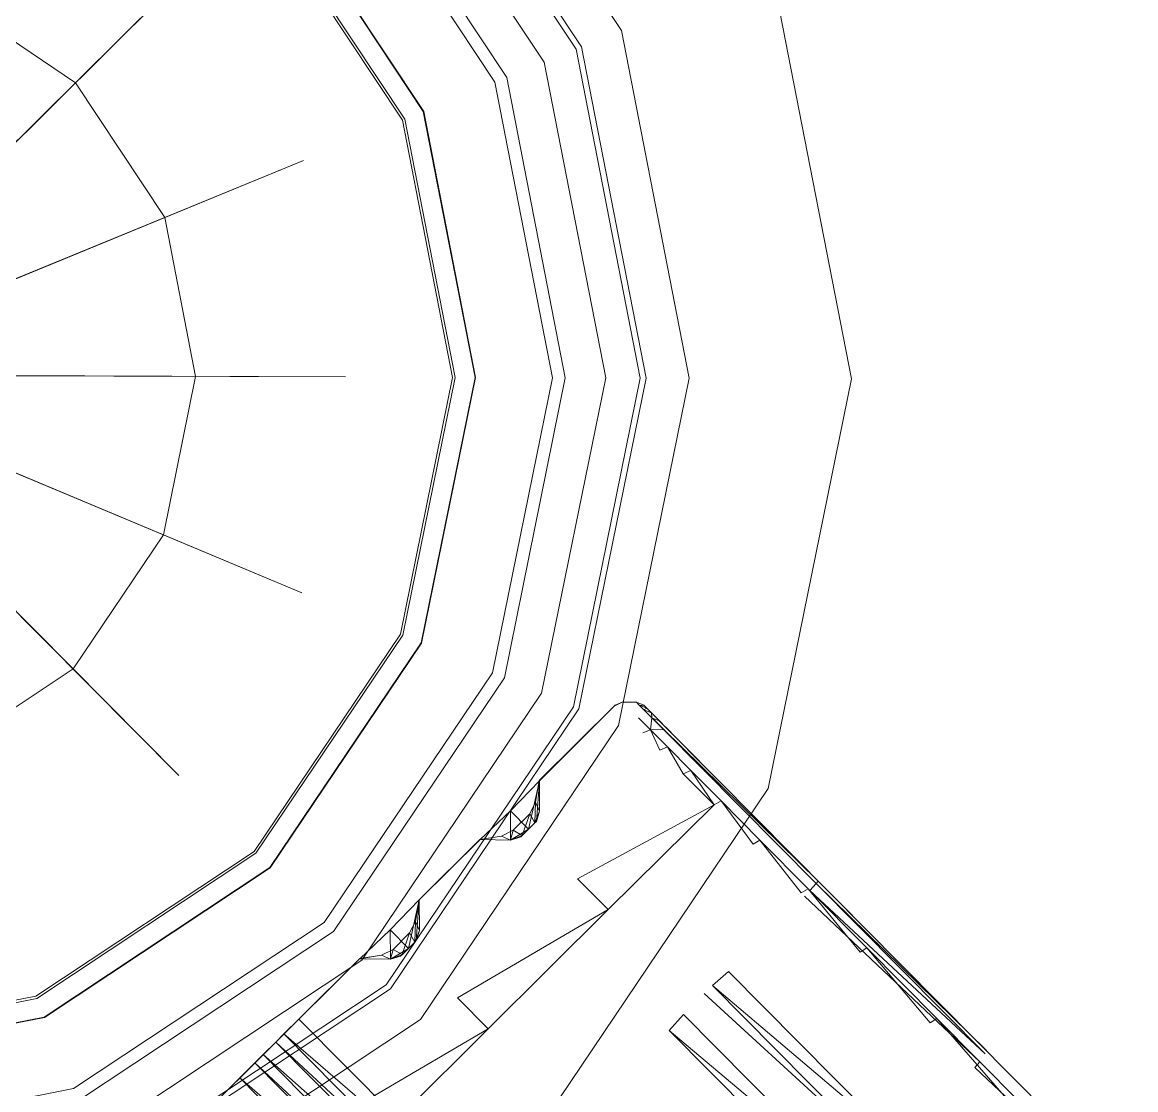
# Model space of a CAD drawing. Header units: millimetres. Extents: x 233224 to 234067, y -13631 to -11613.
# Drawn here: x 233604.18 to 233612.92, y -13191 to -13182.63 of the extents above; entities that cross this region are included whole.
import ezdxf

# ---------------------------------------------------------------- set-up
doc = ezdxf.new("R2010")
doc.units = ezdxf.units.MM
doc.header["$MEASUREMENT"] = 0
doc.layers.add('Int - Furniture _Pen_No__75', color=6, linetype='Continuous', lineweight=20)

# ---------------------------------------------------------------- blocks, each defined once
blk = doc.blocks.new('kalin masa ayak')
at = {"layer": 'Int - Furniture _Pen_No__75', "linetype": 'Continuous'}
for p, q in [((335.101, 387.597), (338.553, 404.057)), ((339.446, 403.422), (330.127, 349.428)), ((336.441, 391.842), (334.869, 382.744)), ((335.823, 391.803), (334.869, 382.744)), ((320.352, 390.144), (317.125, 371.458)), ((321.94, 389.533), (317.125, 371.458)), ((321.94, 389.533), (318.753, 371.07)), ((325.108, 388.981), (321.03, 370.662)), ((321.925, 370.526), (326.804, 389.028)), ((321.925, 370.526), (325.108, 388.981)), ((323.576, 370.342), (326.804, 389.028)), ((331.866, 368.914), (335.684, 387.447)), ((335.101, 387.597), (335.684, 387.447)), ((332.463, 368.795), (336.381, 387.174)), ((336.381, 387.174), (333.177, 368.626)), ((333.177, 368.626), (336.611, 387.02)), ((334.869, 382.744), (333.542, 375.032)), ((334.246, 382.717), (333.542, 375.032)), ((334.246, 382.717), (334.869, 382.744)), ((290.96, 375.976), (287.365, 355.171)), ((292.589, 375.588), (287.365, 355.171)), ((292.589, 375.588), (289.014, 354.895)), ((293.47, 375.421), (289.014, 354.895)), ((289.906, 354.732), (293.47, 375.421)), ((294.862, 375.172), (289.906, 354.732)), ((294.862, 375.172), (291.294, 354.495)), ((295.753, 375.048), (291.294, 354.495)), ((292.182, 354.343), (295.753, 375.048)), ((333.542, 375.032), (332.429, 368.588)), ((332.922, 375.012), (332.429, 368.588)), ((332.922, 375.012), (333.542, 375.032)), ((333.524, 369.152), (334.636, 375.551)), ((292.182, 354.343), (297.412, 374.86)), ((293.817, 354.055), (297.412, 374.86)), ((334.383, 360.349), (303.789, 372.109)), ((317.125, 371.458), (318.753, 371.07)), ((321.925, 370.526), (323.576, 370.342)), ((329.923, 349.695), (333.421, 368.549)), ((333.177, 368.626), (330.285, 351.859)), ((332.429, 368.588), (331.514, 363.29)), ((331.802, 368.552), (331.514, 363.29)), ((331.802, 368.552), (332.429, 368.588)), ((332.463, 368.795), (333.177, 368.626)), ((333.177, 368.626), (333.421, 368.549)), ((292.472, 365.466), (305.548, 363.204)), ((331.911, 359.832), (332.63, 363.947)), ((291.889, 362.097), (305.548, 363.204)), ((305.548, 363.204), (304.973, 359.833)), ((305.548, 363.204), (318.636, 360.948)), ((331.514, 363.29), (330.779, 359.033)), ((330.892, 363.243), (330.779, 359.033)), ((330.892, 363.243), (331.514, 363.29)), ((304.973, 359.833), (318.636, 360.948)), ((318.636, 360.948), (318.053, 357.579)), ((318.636, 360.948), (330.155, 358.96)), ((358.142, 337.762), (334.383, 360.349)), ((301.627, 359.564), (273.835, 358.85)), ((327.579, 349.574), (301.627, 359.564)), ((318.053, 357.579), (330.155, 358.96)), ((329.569, 355.584), (330.155, 358.96)), ((330.155, 358.96), (330.779, 359.033)), ((330.155, 358.96), (330.202, 355.7)), ((330.779, 359.033), (330.202, 355.7)), ((330.949, 354.211), (331.371, 356.649)), ((301.053, 356.238), (274.573, 355.56)), ((300.973, 355.773), (274.675, 355.109)), ((287.365, 355.168), (279.083, 356.596)), ((290.605, 354.635), (279.083, 356.596)), ((325.523, 346.332), (300.973, 355.773)), ((325.775, 346.723), (301.053, 356.238)), ((289.014, 354.895), (287.365, 355.171)), ((287.365, 355.171), (289.014, 354.885)), ((289.014, 354.895), (289.906, 354.732)), ((329.569, 355.584), (330.202, 355.7)), ((329.569, 355.584), (329.76, 353.15)), ((330.202, 355.7), (329.76, 353.15)), ((289.906, 354.732), (291.294, 354.495)), ((300.449, 352.907), (290.605, 354.635)), ((291.294, 354.495), (292.182, 354.343)), ((292.182, 354.337), (293.817, 354.055)), ((300.449, 352.907), (293.817, 354.054)), ((300.452, 352.933), (302.398, 354.334)), ((301.994, 353.675), (302.398, 354.334)), ((302.398, 354.334), (303.191, 354.585)), ((302.398, 354.334), (303.345, 354.555)), ((304.04, 354.45), (302.398, 354.334)), ((303.701, 352.439), (302.398, 354.334)), ((302.999, 353.816), (302.398, 354.334)), ((303.345, 354.555), (302.999, 353.816)), ((303.191, 354.585), (303.345, 354.555)), ((303.345, 354.56), (304.04, 354.45)), ((303.345, 354.558), (304.733, 354.318)), ((304.809, 353.507), (303.345, 354.555)), ((303.701, 352.439), (304.04, 354.45)), ((306.915, 351.821), (304.04, 354.45)), ((304.04, 354.45), (304.733, 354.318)), ((304.733, 354.318), (304.89, 354.296)), ((304.809, 353.507), (304.733, 354.318)), ((304.733, 354.318), (305.559, 353.785)), ((305.704, 353.028), (304.733, 354.318)), ((306.915, 351.821), (304.89, 354.296)), ((304.89, 354.296), (305.559, 353.785)), ((301.994, 353.675), (300.449, 352.907)), ((301.994, 353.675), (300.452, 352.933)), ((302.999, 353.816), (301.994, 353.675)), ((304.809, 353.507), (302.999, 353.816)), ((305.704, 353.028), (304.809, 353.507)), ((305.559, 353.785), (306.915, 351.821)), ((305.559, 353.785), (306.905, 351.798)), ((305.559, 353.785), (305.704, 353.028)), ((329.12, 353.019), (329.76, 353.15)), ((329.76, 353.15), (329.44, 351.27)), ((300.515, 353.101), (275.274, 352.463)), ((300.449, 352.907), (300.452, 352.933)), ((300.452, 352.933), (303.701, 352.439)), ((324.08, 344.038), (300.515, 353.101)), ((303.701, 352.439), (306.915, 351.821)), ((306.905, 351.798), (305.704, 353.028)), ((315.478, 352.081), (316.279, 352.328)), ((315.478, 352.081), (316.425, 352.302)), ((316.425, 352.302), (316.086, 351.559)), ((316.279, 352.328), (316.425, 352.302)), ((316.425, 352.304), (317.128, 352.193)), ((316.425, 352.302), (317.821, 352.061)), ((317.897, 351.25), (316.425, 352.302)), ((329.12, 353.019), (329.44, 351.27)), ((330.413, 351.101), (330.637, 352.393)), ((306.915, 351.821), (306.905, 351.798)), ((313.53, 350.653), (306.905, 351.798)), ((306.905, 351.798), (313.54, 350.677)), ((315.078, 351.411), (313.53, 350.653)), ((313.54, 350.677), (315.478, 352.081)), ((315.078, 351.411), (313.54, 350.677)), ((315.078, 351.411), (315.478, 352.081)), ((316.086, 351.559), (315.078, 351.411)), ((317.128, 352.193), (315.478, 352.081)), ((316.781, 350.186), (315.478, 352.081)), ((316.086, 351.559), (315.478, 352.081)), ((317.897, 351.25), (316.086, 351.559)), ((316.781, 350.186), (317.128, 352.193)), ((319.999, 349.557), (317.128, 352.193)), ((317.128, 352.193), (317.821, 352.061)), ((317.821, 352.061), (317.978, 352.039)), ((317.897, 351.25), (317.821, 352.061)), ((317.821, 352.061), (318.639, 351.532)), ((318.792, 350.772), (317.821, 352.061)), ((319.999, 349.557), (317.978, 352.039)), ((317.978, 352.039), (318.639, 351.532)), ((318.639, 351.532), (319.999, 349.557)), ((318.639, 351.532), (319.989, 349.533)), ((318.639, 351.532), (318.792, 350.772)), ((329.44, 351.27), (330.286, 351.859)), ((330.059, 350.559), (330.286, 351.859)), ((313.53, 350.653), (313.54, 350.677)), ((313.54, 350.677), (316.781, 350.186)), ((318.792, 350.772), (317.897, 351.25)), ((319.989, 349.533), (318.792, 350.772)), ((328.8, 351.139), (329.44, 351.27)), ((329.44, 351.27), (329.209, 349.963)), ((329.44, 351.27), (330.059, 350.559)), ((329.917, 349.695), (330.059, 350.559)), ((330.059, 350.559), (330.413, 351.101)), ((330.059, 350.559), (330.267, 350.247)), ((299.975, 349.982), (275.97, 349.376)), ((322.389, 341.361), (299.975, 349.982)), ((316.781, 350.186), (319.999, 349.557)), ((329.825, 349.179), (330.171, 349.724)), ((329.825, 349.179), (329.917, 349.695)), ((329.917, 349.695), (330.267, 350.247)), ((329.917, 349.695), (330.171, 349.724)), ((330.171, 349.724), (330.267, 350.247)), ((299.795, 348.986), (276.193, 348.391)), ((321.843, 340.504), (299.795, 348.986)), ((319.999, 349.557), (319.989, 349.533)), ((328.279, 348.106), (319.989, 349.533)), ((328.279, 348.106), (319.999, 349.557)), ((347.736, 330.42), (327.579, 349.574)), ((329.767, 348.852), (328.914, 348.248)), ((328.924, 348.272), (329.767, 348.852)), ((329.767, 348.852), (329.774, 348.868)), ((329.774, 348.868), (330.116, 349.405)), ((329.774, 348.868), (329.825, 349.179)), ((329.825, 349.179), (330.127, 349.428)), ((330.112, 349.405), (330.127, 349.428)), ((330.116, 349.405), (330.127, 349.428)), ((276.193, 348.391), (254.606, 338.799)), ((328.914, 348.248), (328.279, 348.106)), ((328.279, 348.106), (328.281, 348.132)), ((328.281, 348.132), (328.914, 348.248)), ((328.924, 348.272), (328.914, 348.248)), ((344.595, 328.201), (325.523, 346.332)), ((344.972, 328.474), (325.775, 346.723)), ((342.387, 326.645), (324.08, 344.038)), ((298.776, 343.039), (277.515, 342.507)), ((298.763, 343.007), (277.525, 342.466)), ((318.604, 335.375), (298.763, 343.007)), ((318.625, 335.403), (298.776, 343.039)), ((277.515, 342.507), (258.087, 333.863)), ((277.525, 342.466), (258.104, 333.837)), ((277.874, 340.936), (259.014, 332.556)), ((298.503, 341.462), (277.874, 340.936)), ((298.465, 341.266), (277.92, 340.741)), ((317.656, 333.886), (298.465, 341.266)), ((317.765, 334.052), (298.503, 341.462)), ((339.791, 324.812), (322.389, 341.361)), ((277.92, 340.741), (259.118, 332.391)), ((338.967, 324.232), (321.843, 340.504)), ((371.447, 307.807), (358.142, 337.762)), ((334.006, 320.734), (318.604, 335.375)), ((334.035, 320.759), (318.625, 335.403)), ((332.559, 319.72), (317.656, 333.886)), ((332.728, 319.832), (317.765, 334.052)), ((297.036, 332.995), (289.463, 289.274)), ((292.369, 305.932), (297.036, 332.995)), ((359.022, 305.011), (347.736, 330.42)), ((355.27, 304.167), (344.595, 328.201)), ((355.728, 304.265), (344.972, 328.474)), ((313.176, 326.784), (289.443, 289.292)), ((289.463, 289.274), (313.176, 326.784)), ((352.631, 303.565), (342.387, 326.645)), ((349.536, 302.872), (339.791, 324.812)), ((348.559, 302.646), (338.967, 324.232)), ((295.038, 321.388), (282.347, 321.067)), ((306.882, 316.826), (295.038, 321.388)), ((342.634, 301.313), (334.006, 320.734)), ((342.668, 301.326), (334.035, 320.759)), ((340.912, 300.927), (332.559, 319.72)), ((341.108, 300.972), (332.728, 319.832)), ((316.083, 308.09), (306.882, 316.826)), ((325.702, 314.874), (289.434, 289.314)), ((289.443, 289.292), (325.702, 314.874)), ((321.235, 296.491), (316.083, 308.09)), ((355.941, 277.865), (355.27, 304.167)), ((356.406, 277.785), (355.728, 304.265)), ((359.732, 277.212), (359.022, 305.011)), ((353.272, 278.331), (352.631, 303.565)), ((349.159, 279.032), (348.559, 302.646)), ((350.151, 278.863), (349.536, 302.872)), ((341.434, 280.373), (340.912, 300.927)), ((341.63, 280.335), (341.108, 300.972)), ((343.172, 280.068), (342.634, 301.313)), ((343.207, 280.062), (342.668, 301.326)), ((332.728, 299.078), (289.428, 289.344)), ((305.938, 293.036), (332.728, 299.078)), ((321.556, 283.8), (321.235, 296.491)), ((333.164, 281.802), (289.442, 289.375)), ((306.108, 286.468), (333.164, 281.802)), ((317.002, 271.953), (321.556, 283.8))]:
    blk.add_line(p, q, dxfattribs=at)

msp = doc.modelspace()

# ---------------------------------------------------------------- block references
at = {"layer": 'Int - Furniture _Pen_No__75', "linetype": 'Continuous', "xscale": -0.1, "yscale": 0.1, "zscale": 100, "rotation": 214.9793690535333}
msp.add_blockref('kalin masa ayak', (233561.9759, -13178.2823), dxfattribs=at)

doc.saveas('drawing.dxf')
